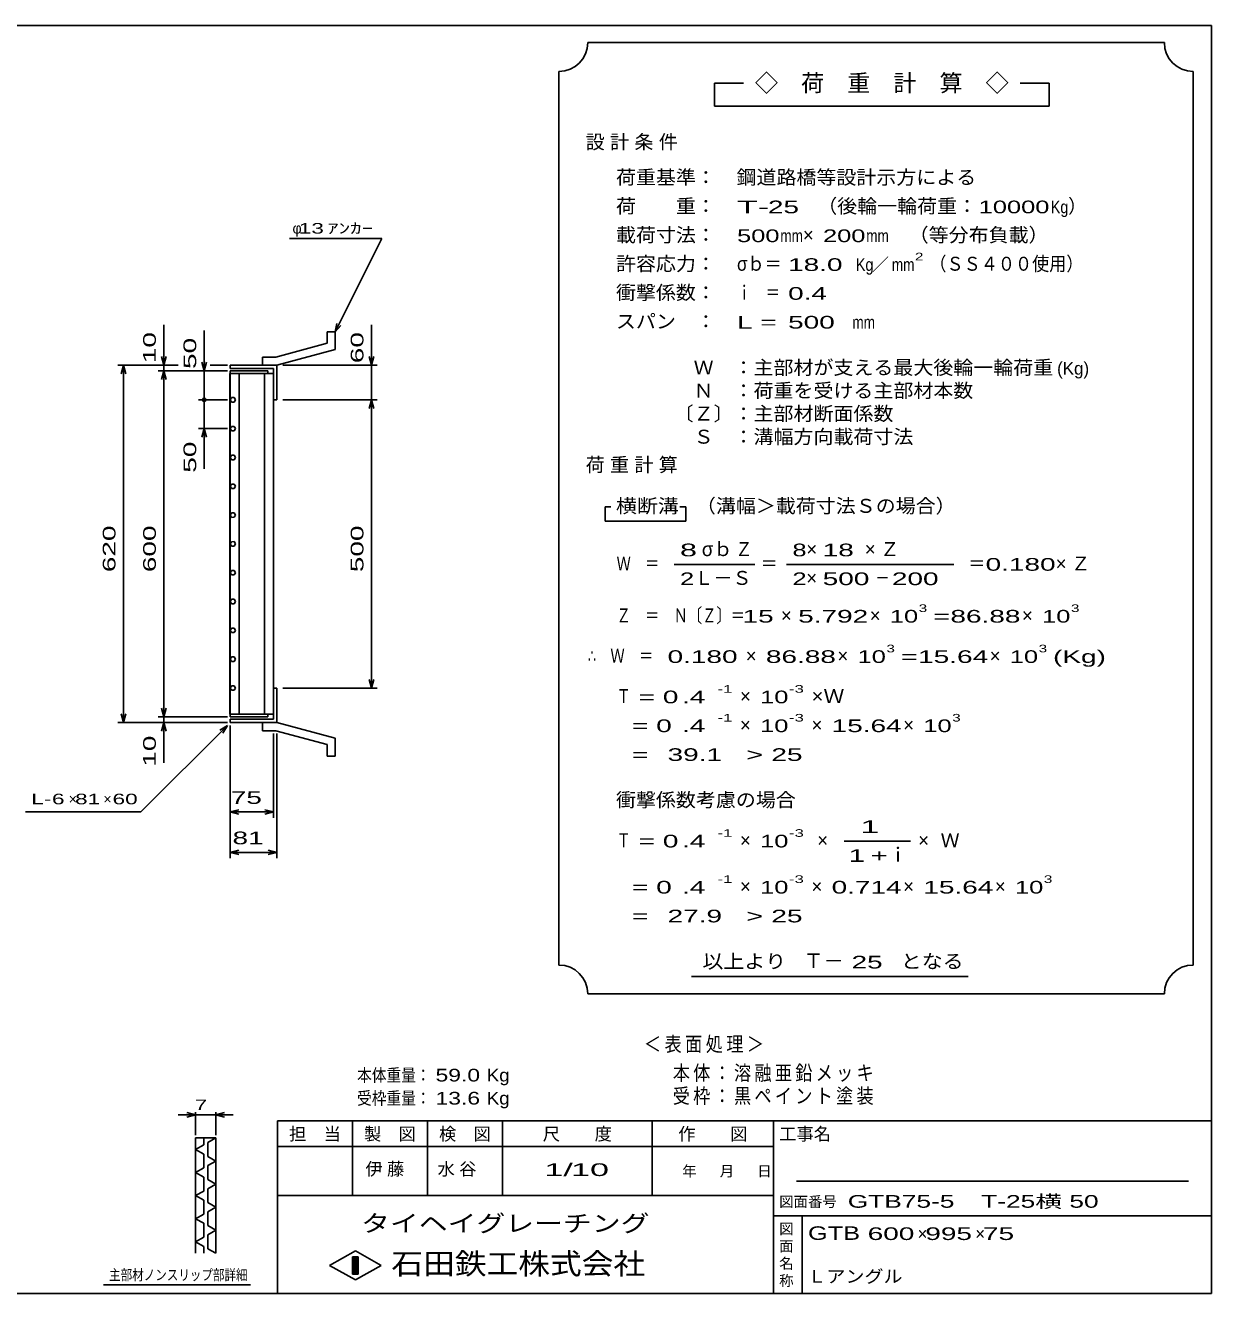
# Model space of a CAD drawing. Units: millimetres, scale not verified. Extents: x -1820 to 1731, y -1282 to 1054.
# Drawn here: x -326 to 1731, y -1146 to 1054 of the extents above; entities that cross this region are included whole.
import ezdxf
from ezdxf.enums import TextEntityAlignment as Align

# ---------------------------------------------------------------- set-up
doc = ezdxf.new("R2010")
doc.units = ezdxf.units.MM
doc.header["$LTSCALE"] = 10
for name, color, linetype, lineweight in [('0_2', 150, 'Continuous', 25), ('16', 3, 'Continuous', 25), ('19', 6, 'Continuous', 25), ('22', 4, 'Continuous', 25), ('24', 2, 'Continuous', 25), ('32', 4, 'Continuous', 25)]:
    doc.layers.add(name, color=color, linetype=linetype, lineweight=lineweight)
doc.styles.add('ベクトル', font='')
doc.styles.get('ベクトル').set_extended_font_data('ベクトル')

msp = doc.modelspace()

# ---------------------------------------------------------------- linework, layer by layer
at = {"layer": '0_2'}
for p, q in [((-1729, 1053.5), (1731, 1053.5)), ((1731, 1053.5), (1731, -1146.5)), ((1731, -846.5), (111, -846.5)), ((111, -846.5), (111, -1146.5)), ((241, -846.5), (241, -976.5)), ((371, -976.5), (371, -846.5)), ((501, -846.5), (501, -976.5)), ((761, -976.5), (761, -846.5)), ((971, -846.5), (971, -1146.5)), ((971, -891.5), (111, -891.5)), ((1691, -951.5), (1011, -951.5)), ((111, -976.5), (971, -976.5)), ((971, -1011.5), (1731, -1011.5)), ((1021, -1146.5), (1021, -1011.5)), ((201, -1097.5), (246, -1072.5)), ((246, -1072.5), (291, -1097.5)), ((246, -1122.5), (201, -1097.5)), ((241, -1082.5), (251, -1082.5)), ((241, -1112.5), (241, -1082.5)), ((241, -1082.5), (243, -1082.5)), ((243, -1082.5), (243, -1112.5)), ((245, -1112.5), (245, -1082.5)), ((245, -1082.5), (247, -1082.5)), ((291, -1097.5), (246, -1122.5)), ((247, -1082.5), (247, -1112.5)), ((249, -1112.5), (249, -1082.5)), ((249, -1082.5), (251, -1082.5)), ((251, -1082.5), (251, -1112.5)), ((251, -1082.5), (251, -1112.5)), ((251, -1112.5), (241, -1112.5)), ((243, -1112.5), (245, -1112.5)), ((247, -1112.5), (249, -1112.5)), ((1731, -1146.5), (-1729, -1146.5))]:
    msp.add_line(p, q, dxfattribs=at)
at = {"layer": '16'}
for p, q in [((28.3, -141.5), (28.3, 449.5)), ((28.3, 449.5), (29, 449.5)), ((94, 454), (29, 454)), ((29, 454), (29, 449.5)), ((29, 449.5), (94, 449.5)), ((29, 449.5), (29, -141.5)), ((104, 449.5), (29, 449.5)), ((44.5, 449.5), (44.5, -141.5)), ((88.5, -141.5), (88.5, 449.5)), ((94, 449.5), (94, 454)), ((104, -141.5), (104, 449.5)), ((31.22, 407.88), (29, 403.96)), ((29, 403.96), (31.28, 400.09)), ((35.72, 407.91), (31.22, 407.88)), ((31.28, 400.09), (35.78, 400.12)), ((38, 404), (35.72, 407.91)), ((35.78, 400.12), (38, 404.04)), ((31.22, 357.88), (29, 353.96)), ((29, 353.96), (31.28, 350.09)), ((35.72, 357.91), (31.22, 357.88)), ((38, 354), (35.72, 357.91)), ((35.78, 350.12), (38, 354.04)), ((31.28, 350.09), (35.78, 350.12)), ((31.22, 307.88), (29, 303.96)), ((29, 303.96), (31.28, 300.09)), ((35.72, 307.91), (31.22, 307.88)), ((31.28, 300.09), (35.78, 300.12)), ((38, 304), (35.72, 307.91)), ((35.78, 300.12), (38, 304.04)), ((31.22, 257.88), (29, 253.96)), ((29, 253.96), (31.28, 250.09)), ((35.72, 257.91), (31.22, 257.88)), ((31.28, 250.09), (35.78, 250.12)), ((38, 254), (35.72, 257.91)), ((35.78, 250.12), (38, 254.04)), ((31.22, 207.88), (29, 203.96)), ((29, 203.96), (31.28, 200.09)), ((35.72, 207.91), (31.22, 207.88)), ((31.28, 200.09), (35.78, 200.12)), ((38, 204), (35.72, 207.91)), ((35.78, 200.12), (38, 204.04)), ((31.22, 157.88), (29, 153.96)), ((35.72, 157.91), (31.22, 157.88)), ((38, 154), (35.72, 157.91)), ((35.78, 150.12), (38, 154.04)), ((29, 153.96), (31.28, 150.09)), ((31.28, 150.09), (35.78, 150.12)), ((31.22, 107.88), (29, 103.96)), ((29, 103.96), (31.28, 100.09)), ((35.72, 107.91), (31.22, 107.88)), ((31.28, 100.09), (35.78, 100.12)), ((38, 104), (35.72, 107.91)), ((35.78, 100.12), (38, 104.04)), ((31.22, 57.88), (29, 53.96)), ((29, 53.96), (31.28, 50.09)), ((35.72, 57.91), (31.22, 57.88)), ((31.28, 50.09), (35.78, 50.12)), ((38, 54), (35.72, 57.91)), ((35.78, 50.12), (38, 54.04)), ((31.22, 7.88), (29, 3.96)), ((29, 3.96), (31.28, 0.09)), ((35.72, 7.91), (31.22, 7.88)), ((31.28, 0.09), (35.78, 0.12)), ((38, 4), (35.72, 7.91)), ((35.78, 0.12), (38, 4.04)), ((31.22, -42.12), (29, -46.04)), ((35.72, -42.09), (31.22, -42.12)), ((38, -46), (35.72, -42.09)), ((29, -46.04), (31.28, -49.91)), ((31.28, -49.91), (35.78, -49.88)), ((35.78, -49.88), (38, -45.96)), ((31.22, -92.12), (29, -96.04)), ((29, -96.04), (31.28, -99.91)), ((35.72, -92.09), (31.22, -92.12)), ((31.28, -99.91), (35.78, -99.88)), ((38, -96), (35.72, -92.09)), ((35.78, -99.88), (38, -95.96)), ((29, -141.5), (28.3, -141.5)), ((29, -141.5), (94, -141.5)), ((29, -146), (29, -141.5)), ((29, -141.5), (104, -141.5)), ((94, -146), (29, -146)), ((94, -141.5), (94, -146))]:
    msp.add_line(p, q, dxfattribs=at)
at = {"layer": '19'}
for p, q in [((197, 522), (211, 522)), ((197, 502), (197, 522)), ((211, 491), (211, 522)), ((197, 502), (108, 478)), ((110, 464), (211, 491)), ((29, 458), (29, 464)), ((29, 464), (109, 464)), ((85, 478), (108, 478)), ((85, 464), (85, 478)), ((85, 464), (110, 464)), ((109, 464), (110, 463)), ((110, 463), (110, 404)), ((104, 458), (29, 458)), ((104, 404), (104, 458)), ((110, 404), (104, 404)), ((110, -96), (104, -96)), ((104, -96), (104, -150)), ((110, -155), (110, -96)), ((29, -150), (29, -156)), ((104, -150), (29, -150)), ((29, -156), (109, -156)), ((85, -156), (110, -156)), ((85, -170), (85, -156)), ((85, -170), (108, -170)), ((197, -194), (108, -170)), ((109, -156), (110, -155)), ((110, -156), (211, -183)), ((197, -214), (197, -194)), ((211, -214), (211, -183)), ((197, -214), (211, -214))]:
    msp.add_line(p, q, dxfattribs=at)
at = {"layer": '22'}
for p, q in [((132, 684), (292, 684)), ((211, 522), (292, 684)), ((-86, 464), (-86, 534)), ((211, 522), (214, 536.6)), ((211, 522), (221, 533)), ((274, 464), (274, 534)), ((-16, 454), (-16, 524)), ((-166, 464), (-61, 464)), ((-160, 449), (-156, 464)), ((-152, 449), (-156, 464)), ((-156, -156), (-156, 464)), ((-96, 464), (-61, 464)), ((-86, 464), (-90, 479)), ((-86, 464), (-82, 479)), ((-86, 454), (-86, 464)), ((-16, 454), (-20, 469)), ((-12, 469), (-16, 454)), ((-6, 464), (24, 464)), ((-6, 464), (24, 464)), ((120, 464), (284, 464)), ((274, 464), (270, 479)), ((274, 464), (278, 479)), ((274, 404), (274, 464)), ((-96, 454), (24, 454)), ((-90, 439), (-86, 454)), ((-82, 439), (-86, 454)), ((-86, -146), (-86, 454)), ((24, 454), (-26, 454)), ((-16, 454), (-16, 404)), ((-26, 404), (24, 404)), ((-16, 354), (-16, 404)), ((120, 404), (284, 404)), ((270, 389), (274, 404)), ((278, 389), (274, 404)), ((274, -96), (274, 404)), ((-26, 354), (24, 354)), ((-20, 339), (-16, 354)), ((-12, 339), (-16, 354)), ((-16, 284), (-16, 354)), ((274, -96), (270, -81)), ((274, -96), (278, -81)), ((120, -96), (284, -96)), ((-86, -146), (-90, -131)), ((-86, -146), (-82, -131)), ((-156, -156), (-160, -141)), ((-156, -156), (-152, -141)), ((-96, -146), (24, -146)), ((-86, -156), (-86, -146)), ((-166, -156), (24, -156)), ((-126, -311), (24, -161)), ((-96, -156), (24, -156)), ((-90, -171), (-86, -156)), ((-82, -171), (-86, -156)), ((-86, -226), (-86, -156)), ((11, -169), (24, -161)), ((16, -174), (24, -161)), ((29, -321), (29, -161)), ((29, -391), (29, -161)), ((104, -321), (104, -175)), ((110, -391), (110, -175)), ((29, -311), (44, -307)), ((104, -311), (89, -307)), ((-326, -311), (-126, -311)), ((44, -315), (29, -311)), ((29, -311), (104, -311)), ((89, -315), (104, -311)), ((29, -381), (44, -377)), ((44, -385), (29, -381)), ((29, -381), (110, -381)), ((110, -381), (95, -377)), ((95, -385), (110, -381))]:
    msp.add_line(p, q, dxfattribs=at)
msp.add_circle((-16, 404), 3, dxfattribs=at)
at = {"layer": '24', "color": 4}
for p, q in [((1649, 1023.5), (649, 1023.5)), ((599, 973.5), (599, -576.5)), ((1699, -576.5), (1699, 973.5)), ((919, 953.5), (869, 953.5)), ((869, 953.5), (869, 913.5)), ((1449, 953.5), (1399, 953.5)), ((1449, 913.5), (1449, 953.5)), ((869, 913.5), (1449, 913.5)), ((689, 218.5), (679, 218.5)), ((679, 218.5), (679, 193.5)), ((819, 218.5), (809, 218.5)), ((819, 193.5), (819, 218.5)), ((679, 193.5), (819, 193.5)), ((799, 118.5), (939, 118.5)), ((994, 118.5), (1284, 118.5)), ((1094, -361.5), (1209, -361.5)), ((829, -596.5), (1309, -596.5)), ((649, -626.5), (1649, -626.5))]:
    msp.add_line(p, q, dxfattribs=at)
for centre, start, end in [((599, 1023.5), 270, 0), ((1699, 1023.5), 180, 270), ((599, -626.5), 0, 90), ((1699, -626.5), 90, 180)]:
    msp.add_arc(centre, 50, start, end, dxfattribs=at)
at = {"layer": '32'}
for p, q in [((-31, -836.5), (-46, -832.5)), ((-31, -871.5), (-31, -831.5)), ((4, -831.5), (4, -871.5)), ((4, -836.5), (19, -832.5)), ((-31, -836.5), (-61, -836.5)), ((-46, -840.5), (-31, -836.5)), ((-31, -836.5), (4, -836.5)), ((19, -840.5), (4, -836.5)), ((4, -836.5), (34, -836.5)), ((-31, -876.5), (4, -876.5)), ((-31, -1076.5), (-31, -876.5)), ((-17, -876.5), (-17, -888.5)), ((4, -876.5), (-10, -884.5)), ((4, -876.5), (4, -1076.5)), ((-17, -888.5), (-31, -896.5)), ((-31, -896.5), (-17, -904.5)), ((-10, -884.5), (-10, -908.5)), ((-17, -904.5), (-17, -928.5)), ((-10, -908.5), (4, -916.5)), ((4, -916.5), (-10, -924.5)), ((-17, -928.5), (-31, -936.5)), ((-31, -936.5), (-17, -944.5)), ((-17, -944.5), (-17, -968.5)), ((-10, -924.5), (-10, -948.5)), ((-10, -948.5), (4, -956.5)), ((4, -956.5), (-10, -964.5)), ((-10, -964.5), (-10, -988.5)), ((-17, -968.5), (-31, -976.5)), ((-31, -976.5), (-17, -984.5)), ((-17, -984.5), (-17, -1008.5)), ((-10, -988.5), (4, -996.5)), ((-17, -1008.5), (-31, -1016.5)), ((4, -996.5), (-10, -1004.5)), ((-10, -1004.5), (-10, -1028.5)), ((-31, -1016.5), (-17, -1024.5)), ((-17, -1024.5), (-17, -1048.5)), ((-10, -1028.5), (4, -1036.5)), ((-17, -1048.5), (-31, -1056.5)), ((4, -1036.5), (-10, -1044.5)), ((-10, -1044.5), (-10, -1068.5)), ((-31, -1056.5), (-17, -1064.5)), ((-17, -1064.5), (-17, -1076.5)), ((-10, -1068.5), (4, -1076.5)), ((64, -1131.5), (-191, -1131.5))]:
    msp.add_line(p, q, dxfattribs=at)

# ---------------------------------------------------------------- texts
at = {"layer": '0_2', "style": 'ベクトル'}
for s, height, p in [('担\u3000当', 21.99, (131, -869.5)), ('製\u3000図', 21.99, (261, -869.5)), ('検\u3000図', 21.99, (391, -869.5)), ('尺\u3000\u3000度', 21.99, (571, -869.5)), ('作\u3000\u3000図', 21.99, (806, -869.5)), ('工事名', 21.99, (981, -869.5)), ('年', 18.33, (813, -934)), ('月', 18.33, (878, -934)), ('日', 18.33, (943, -934)), ('図面番号', 18.33, (981, -987)), ('図', 18.33, (981, -1034)), ('面', 18.33, (981, -1064)), ('名', 18.33, (981, -1094)), ('称', 18.33, (981, -1124))]:
    msp.add_text(s, height=height, dxfattribs=at).set_placement(p, align=Align.MIDDLE_LEFT)
at = {"layer": '0_2', "color": 222, "style": 'ベクトル'}
for s, height, width, p in [('タイヘイグレーチング', 29.33, 1.25, (256, -1024.5)), ('石田鉄工株式会社', 36.66, 1.1, (308.5, -1094.5))]:
    msp.add_text(s, height=height, dxfattribs=dict(at, width=width)).set_placement(p, align=Align.MIDDLE_LEFT)
at = {"layer": '22', "color": 2, "style": 'ベクトル'}
for s, height, p in [('φ', 18.33, (137, 701.5)), ('×', 18.33, (-251, -288.5)), ('×', 18.33, (-191, -288.5)), ('×', 21.99, (1221, -1042.5)), ('×', 21.99, (1321, -1042.5))]:
    msp.add_text(s, height=height, dxfattribs=at).set_placement(p, align=Align.MIDDLE_LEFT)
for s, height, width, p in [(' 13 ', 18.33, 1.6, (137, 701.5)), ('ｱﾝｶｰ', 18.33, 1.6, (197, 701.5)), ('L-', 18.33, 1.6, (-316, -288.5)), (' 6 ', 18.33, 1.6, (-291, -288.5)), (' 81 ', 18.33, 1.6, (-251, -288.5)), (' 60 ', 18.33, 1.6, (-186, -288.5)), (' 75 ', 21.99, 1.65, (16.5, -286)), (' 81 ', 21.99, 1.65, (19.5, -356)), ('本体重量：', 21.99, 0.85, (249, -767.5)), (' 59.0', 21.99, 1.35, (374, -767.5)), ('Kg', 21.99, 1.1, (474, -767.5)), ('受枠重量：', 21.99, 0.85, (249, -807.5)), (' 13.6', 21.99, 1.35, (374, -807.5)), ('Kg', 21.99, 1.1, (474, -807.5)), ('1/', 21.99, 2, (574, -931.5)), (' 10 ', 21.99, 2, (604, -931.5)), ('GTB75-5\u3000T-25横 50             ', 21.99, 1.55, (1100, -986.5)), ('GTB', 23.46, 1.4, (1031, -1041.5)), (' 600 ', 21.99, 1.65, (1121, -1042.5)), (' 995 ', 21.99, 1.65, (1221, -1042.5)), (' 75 ', 21.99, 1.65, (1321, -1042.5)), ('Ｌアングル', 21.99, 1.1, (1030, -1116.5))]:
    msp.add_text(s, height=height, dxfattribs=dict(at, width=width)).set_placement(p, align=Align.MIDDLE_LEFT)
at = {"layer": '22', "color": 2, "style": 'ベクトル', "width": 1.65}
for s, p in [(' 10 ', (-111, 454)), (' 50 ', (-41, 444)), (' 60 ', (249, 454)), (' 50 ', (-41, 264)), (' 620 ', (-181, 91.5)), (' 600 ', (-111, 91.5)), (' 500 ', (249, 91.5)), (' 10 ', (-111, -246))]:
    msp.add_text(s, height=21.99, rotation=90, dxfattribs=at).set_placement(p, align=Align.MIDDLE_LEFT)
at = {"layer": '22', "color": 2, "attachment_point": 4, "style": 'ベクトル'}
for s, insert, char_height in [('\\T1.2;\\W0.85;＜表面処理＞', (746.5, -715), 25.66), ('\\T1.19;\\W0.85;本体：溶融亜鉛メッキ', (796.5, -765), 25.66), ('\\T1.19;\\W0.85;受枠：黒ペイント塗装', (796.5, -805), 25.66), ('\\T1.25;伊藤\u3000', (263.5, -931.5), 21.99), ('\\T1.25;水谷\u3000', (388.5, -931.5), 21.99)]:
    msp.add_mtext(s, dxfattribs=dict(at, insert=insert, char_height=char_height))
at = {"layer": '24', "style": 'ベクトル'}
for s, height, p in [('◇\u3000荷\u3000重\u3000計\u3000算\u3000◇', 29.33, (939, 953.5)), ('）', 24.19, (1482, 740)), ('×', 24.19, (1022, 690)), ('／', 21.99, (1141.5, 638.5)), ('(Kg)', 21.99, (1463, 458.5)), ('σｂ', 24.19, (847, 145)), ('×', 24.19, (1028, 145)), ('Ｌ－Ｓ', 24.19, (834, 95)), ('×', 24.19, (1028, 95)), ('×', 24.19, (984, 30)), ('×', 24.19, (1138, 30)), ('×', 24.19, (1402, 30)), ('×', 24.19, (923, -40)), ('×', 24.19, (1082, -40)), ('×', 24.19, (1346, -40)), ('×', 24.19, (913, -110)), ('×', 24.19, (913, -160)), ('×', 24.19, (1037, -160)), ('×', 24.19, (1196, -160)), ('Ｗ', 24.19, (1261, -360)), ('×', 24.19, (913, -360)), ('×', 24.19, (1047, -360)), ('ｉ', 24.19, (1170.5, -385)), ('×', 24.19, (1222, -360)), ('×', 24.19, (913, -440)), ('×', 24.19, (1037, -440)), ('×', 24.19, (1196, -440)), ('×', 24.19, (1355, -440)), ('Ｔ－', 25.66, (1023, -569))]:
    msp.add_text(s, height=height, dxfattribs=at).set_placement(p, align=Align.MIDDLE_LEFT)
for s, height, width, p in [('荷重基準：\u3000', 24.19, 1.05, (698, 790)), ('鋼道路橋等設計示方による', 24.19, 1.05, (907, 790)), ('荷\u3000\u3000重：\u3000', 24.19, 1.05, (698, 740)), ('T-', 21.99, 2, (908, 738.5)), (' 25 ', 21.99, 1.65, (948, 738.5)), ('（後輪一輪荷重：', 24.19, 1.05, (1047, 740)), ('10000', 21.99, 1.5, (1327, 738.5)), ('Kg', 21.99, 0.85, (1452, 738.5)), ('載荷寸法：\u3000', 24.19, 1.05, (698, 690)), ('\u3000（等分布負載）', 24.19, 1.05, (1171, 690)), ('500', 21.99, 1.5, (908, 688.5)), ('mm', 21.99, 0.8, (983, 688.5)), ('200', 21.99, 1.5, (1057, 688.5)), ('mm', 21.99, 0.8, (1132, 688.5)), ('許容応力：\u3000', 24.19, 1.05, (698, 640)), ('σｂ＝', 24.19, 0.9, (908, 640)), (' 18.0', 21.99, 1.65, (983, 638.5)), ('Kg', 21.99, 0.85, (1114, 638.5)), ('mm', 21.99, 0.8, (1176.5, 638.5)), ('2', 13.2, 1.5, (1216.5, 652.5)), ('（ＳＳ４００使用）', 24.19, 0.9, (1241.5, 640)), ('衝撃係数：\u3000', 24.19, 1.05, (698, 590)), ('ｉ\u3000＝', 24.19, 0.75, (908, 590)), (' 0.4', 21.99, 1.65, (983, 588.5)), ('スパン\u3000：\u3000', 24.19, 1.05, (698, 540)), ('L =', 21.99, 1.65, (908, 538.5)), (' 500 ', 21.99, 1.65, (983, 538.5)), ('mm', 21.99, 0.8, (1108, 538.5)), ('\u3000Ｗ\u3000：主部材が支える最大後輪一輪荷重', 24.19, 1.05, (798, 460)), ('\u3000Ｎ\u3000：荷重を受ける主部材本数', 24.19, 1.05, (798, 420)), ('〔Ｚ〕：主部材断面係数', 24.19, 1.05, (798, 380)), ('\u3000Ｓ\u3000：溝幅方向載荷寸法', 24.19, 1.05, (798, 340)), ('横断溝', 24.19, 1.1, (698, 220)), ('\u3000（溝幅＞載荷寸法Ｓの場合）', 24.19, 1.05, (802, 220)), ('8', 21.99, 1.8, (809, 143.5)), ('Ｚ', 24.19, 0.9, (905, 145)), ('8', 21.99, 1.5, (1004, 143.5)), (' 18 ', 21.99, 1.65, (1043, 143.5)), ('Ｗ\u3000＝', 24.19, 0.75, (699, 120)), ('＝', 24.19, 0.9, (949, 120)), ('＝', 24.19, 0.9, (1309, 120)), ('0.180', 21.99, 1.65, (1339, 118.5)), ('2', 21.99, 1.5, (809, 93.5)), ('2', 21.99, 1.5, (1004, 93.5)), (' 500 ', 21.99, 1.65, (1043, 93.5)), ('－', 24.19, 0.75, (1148, 95)), (' 200 ', 21.99, 1.65, (1163, 93.5)), ('Ｚ\u3000＝\u3000Ｎ〔Ｚ〕＝', 24.19, 0.75, (699, 30)), ('3', 13.2, 1.5, (1223, 42.5)), ('3', 13.2, 1.5, (1487, 42.5)), (' 15 ', 21.99, 1.65, (904, 28.5)), ('5.792', 21.99, 1.65, (1014, 28.5)), ('10', 21.99, 1.5, (1173, 28.5)), ('=', 21.99, 1.7, (1248, 28.5)), ('86.88', 21.99, 1.65, (1278, 28.5)), ('10', 21.99, 1.5, (1437, 28.5)), ('3', 13.2, 1.5, (1167, -27.5)), ('3', 13.2, 1.5, (1431, -27.5)), ('∴\u3000Ｗ\u3000＝', 24.19, 0.75, (649, -40)), (' 0.180', 21.99, 1.65, (774, -41.5)), ('86.88', 21.99, 1.65, (958, -41.5)), ('10', 21.99, 1.5, (1117, -41.5)), ('=', 21.99, 1.7, (1192, -41.5)), ('15.64', 21.99, 1.65, (1222, -41.5)), ('10', 21.99, 1.5, (1381, -41.5)), ('(Kg)', 21.99, 1.65, (1456, -41.5)), ('Ｔ', 24.19, 0.75, (699, -110)), (' = 0', 21.99, 1.65, (724, -111.5)), (' .4 ', 21.99, 1.65, (799, -111.5)), ('-1', 13.2, 1.65, (874, -97.5)), ('10', 21.99, 1.5, (948, -111.5)), ('-3', 13.2, 1.65, (998, -97.5)), ('×Ｗ', 24.19, 1.1, (1037, -110)), ('  = 0', 21.99, 1.65, (699, -161.5)), (' .4 ', 21.99, 1.65, (799, -161.5)), ('-1', 13.2, 1.65, (874, -147.5)), ('10', 21.99, 1.5, (948, -161.5)), ('-3', 13.2, 1.65, (998, -147.5)), ('15.64', 21.99, 1.65, (1072, -161.5)), ('10', 21.99, 1.5, (1231, -161.5)), ('3', 13.2, 1.5, (1281, -147.5)), ('  =', 21.99, 1.65, (699, -211.5)), (' 39.1', 21.99, 1.65, (774, -211.5)), ('>', 21.99, 1.7, (924, -211.5)), (' 25 ', 21.99, 1.65, (954, -211.5)), ('衝撃係数考慮の場合', 24.19, 1.05, (698, -290)), ('Ｔ', 24.19, 0.75, (699, -360)), (' = 0', 21.99, 1.65, (724, -361.5)), (' .4 ', 21.99, 1.65, (799, -361.5)), ('-1', 13.2, 1.65, (874, -347.5)), ('10', 21.99, 1.5, (948, -361.5)), ('-3', 13.2, 1.65, (998, -347.5)), ('  = 0', 21.99, 1.65, (699, -441.5)), (' .4 ', 21.99, 1.65, (799, -441.5)), ('-1', 13.2, 1.65, (874, -427.5)), ('10', 21.99, 1.5, (948, -441.5)), ('-3', 13.2, 1.65, (998, -427.5)), ('0.714', 21.99, 1.65, (1072, -441.5)), ('15.64', 21.99, 1.65, (1231, -441.5)), ('10', 21.99, 1.5, (1390, -441.5)), ('3', 13.2, 1.5, (1440, -427.5)), (' 27.9', 21.99, 1.65, (774, -491.5)), ('>', 21.99, 1.7, (924, -491.5)), (' 25 ', 21.99, 1.65, (954, -491.5)), ('  =', 21.99, 1.65, (699, -491.5)), ('以上より\u3000', 24.19, 1.1, (848, -570)), (' 25 ', 21.99, 1.65, (1093, -571.5)), ('となる', 24.19, 1.1, (1192, -570))]:
    msp.add_text(s, height=height, dxfattribs=dict(at, width=width)).set_placement(p, align=Align.MIDDLE_LEFT)
at = {"layer": '24', "attachment_point": 4, "style": 'ベクトル'}
for s, insert, char_height in [('\\T1.28;設計条件', (645.5, 850), 24.19), ('\\T1.28;荷重計算', (645.5, 290), 24.19), ('\\T1.42;×Ｚ', (1129.5, 145), 24.19), ('\\T1.42;×Ｚ', (1460.5, 120), 24.19), ('\\T1.25;\\W2;\\~1\\~', (1101.5, -336.5), 21.99), ('\\T1.33;\\W1.75;1+', (1101.5, -386.5), 21.99)]:
    msp.add_mtext(s, dxfattribs=dict(at, insert=insert, char_height=char_height))
at = {"layer": '32', "color": 2, "style": 'ベクトル'}
for s, width, p in [(' 7 ', 1.6, (-43.5, -819)), ('主部材ノンスリップ部詳細', 0.8, (-181, -1114))]:
    msp.add_text(s, height=18.33, dxfattribs=dict(at, width=width)).set_placement(p, align=Align.MIDDLE_LEFT)

doc.saveas('drawing.dxf')
